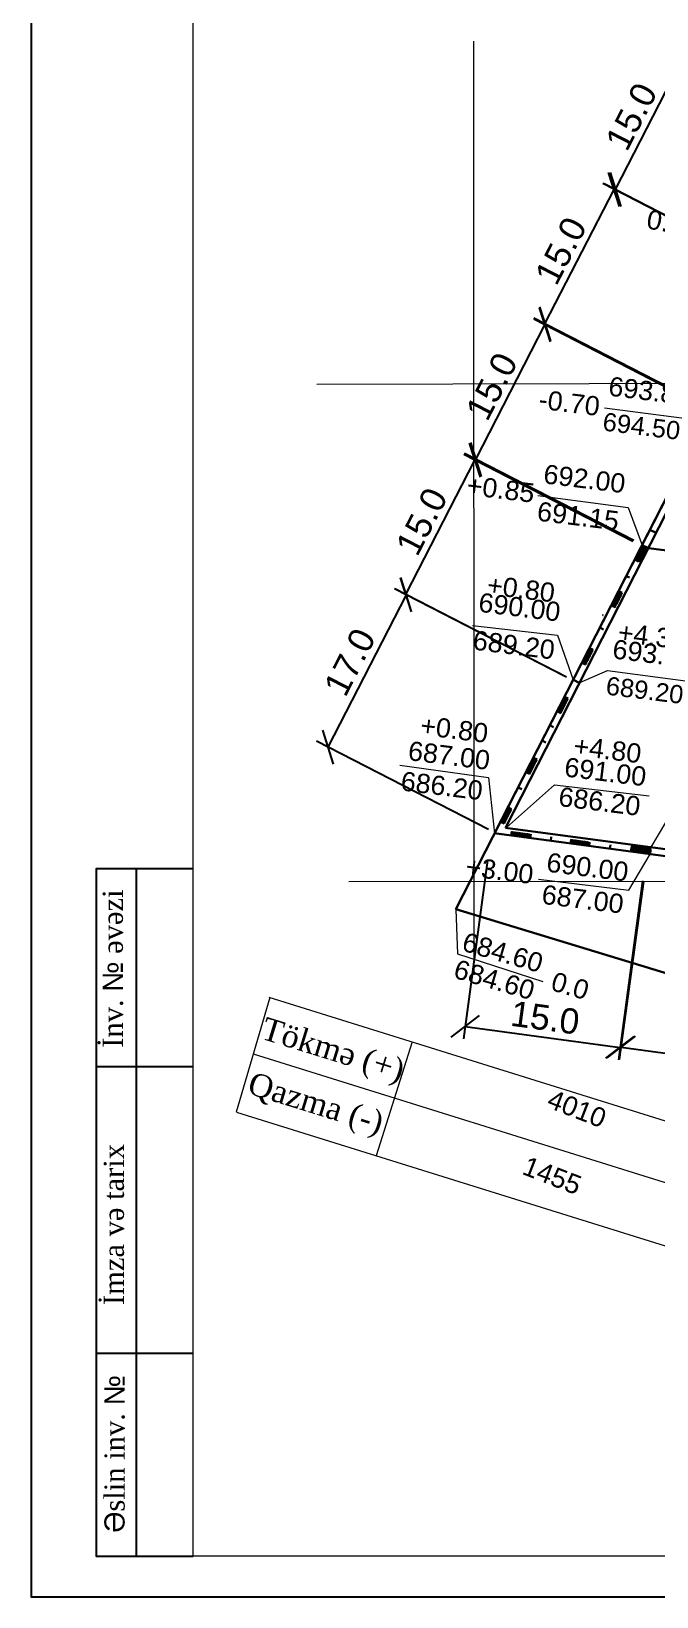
# Model space of a CAD drawing. Header units: feet. Extents: x 3381 to 1374491, y 675186 to 8751562.
# Drawn here: x 686433.5 to 686495.4, y 4374999.7 to 4375154.6 of the extents above; entities that cross this region are included whole.
import ezdxf

# ---------------------------------------------------------------- set-up
doc = ezdxf.new("R2010")
doc.units = ezdxf.units.FT
doc.header["$MEASUREMENT"] = 0
doc.header["$PDMODE"] = 34
doc.header["$PDSIZE"] = 0.01
doc.linetypes.add('DUZ', pattern=[0])
doc.layers.get('0').update_dxf_attribs({"linetype": 'CONTINUOUS'})
doc.layers.get('Defpoints').update_dxf_attribs({"linetype": 'CONTINUOUS'})
doc.layers.add('0_Point_Point', color=7, linetype='CONTINUOUS')
doc.layers.add('ramka', color=7, linetype='CONTINUOUS')
doc.layers.add('km setka', color=170, linetype='CONTINUOUS', lineweight=15)
doc.layers.add('rabit xt', color=7, linetype='CONTINUOUS', lineweight=13)
doc.styles.get("Standard").update_dxf_attribs({"font": 'arial.ttf', "height": 2.5})
doc.dimstyles.new('ISO-25', dxfattribs={"dimtxt": 2.5, "dimasz": 2.5, "dimexe": 1.25, "dimexo": 0.625, "dimtad": 1, "dimtxsty": 'Standard', "dimblk": 'OBLIQUE', "dimcen": 2.5, "dimadec": 0, "dimazin": 0, "dimtfac": 1, "dimtmove": 0, "dimatfit": 3, "dimldrblk": 'OBLIQUE', "dimfxl": 1, "dimarcsym": 0})

# ---------------------------------------------------------------- blocks, each defined once
blk = doc.blocks.new('_Oblique')
at = {"color": 0, "linetype": 'ByBlock', "lineweight": -2}
blk.add_line((-0.5, -0.5), (0.5, 0.5), dxfattribs=at)
blk = doc.blocks.new('*D152')
at = {"color": 0, "lineweight": -2, "transparency": 16777216}
for p, q in [((686478.7, 4375072.57), (686476.31, 4375054.87)), ((686494.04, 4375070.5), (686491.65, 4375052.8)), ((686476.48, 4375056.11), (686491.82, 4375054.04))]:
    blk.add_line(p, q, dxfattribs=at)
at = {"layer": 'Defpoints', "color": 0, "lineweight": 13, "transparency": 16777216}
for p in [(686478.78, 4375073.19), (686494.12, 4375071.12), (686491.82, 4375054.04)]:
    blk.add_point(p, dxfattribs=at)
at = {"color": 0, "lineweight": -2, "transparency": 16777216, "xscale": 2.5, "yscale": 2.5, "zscale": 2.5}
for p, rotation in [((686476.48, 4375056.11), 172.3216380040436), ((686491.82, 4375054.04), 352.3216380040436)]:
    blk.add_blockref('_Oblique', p, dxfattribs=dict(at, rotation=rotation))
at = {"color": 0, "lineweight": 13, "transparency": 16777216, "insert": (686484.4, 4375056.96), "char_height": 2.5, "width": 13.5334, "attachment_point": 5, "rotation": 352.3216}
blk.add_mtext('{\\fArial|b0|i0|c238|p34;15.0}', dxfattribs=at)
blk = doc.blocks.new('*D153')
at = {"color": 0, "lineweight": -2, "transparency": 16777216}
for p, q in [((686494.15, 4375070.44), (686491.74, 4375052.83)), ((686508.93, 4375068.42), (686506.52, 4375050.82)), ((686491.91, 4375054.07), (686506.69, 4375052.05))]:
    blk.add_line(p, q, dxfattribs=at)
at = {"layer": 'Defpoints', "color": 0, "lineweight": 13, "transparency": 16777216}
for p in [(686494.23, 4375071.06), (686509.01, 4375069.04), (686506.69, 4375052.05)]:
    blk.add_point(p, dxfattribs=at)
at = {"color": 0, "lineweight": -2, "transparency": 16777216, "xscale": 2.5, "yscale": 2.5, "zscale": 2.5}
for p, rotation in [((686491.91, 4375054.07), 172.2310397493569), ((686506.69, 4375052.05), 352.231039749357)]:
    blk.add_blockref('_Oblique', p, dxfattribs=dict(at, rotation=rotation))
at = {"color": 0, "lineweight": 13, "transparency": 16777216, "insert": (686499.56, 4375054.95), "char_height": 2.5, "width": 16.1954, "attachment_point": 5, "rotation": 352.231}
blk.add_mtext('{\\fArial|b0|i0|c238|p34;15.0}', dxfattribs=at)
blk = doc.blocks.new('*D159')
at = {"color": 0, "lineweight": -2, "transparency": 16777216}
for p, q in [((686491.36, 4375138.9), (686498.19, 4375152.19)), ((686513.84, 4375144.15), (686497.08, 4375152.76)), ((686507, 4375130.85), (686490.24, 4375139.47))]:
    blk.add_line(p, q, dxfattribs=at)
at = {"layer": 'Defpoints', "color": 0, "lineweight": 13, "transparency": 16777216}
for p in [(686498.19, 4375152.19), (686514.39, 4375143.86), (686507.55, 4375130.57)]:
    blk.add_point(p, dxfattribs=at)
at = {"color": 0, "lineweight": -2, "transparency": 16777216, "xscale": 2.5, "yscale": 2.5, "zscale": 2.5}
for p, rotation in [((686498.19, 4375152.19), 62.78477946189657), ((686491.36, 4375138.9), 242.7847794618966)]:
    blk.add_blockref('_Oblique', p, dxfattribs=dict(at, rotation=rotation))
at = {"color": 0, "lineweight": 13, "transparency": 16777216, "insert": (686492.94, 4375146.13), "char_height": 2.5, "attachment_point": 5, "rotation": 62.7848}
blk.add_mtext('{\\fArial|b0|i0|c238|p34;15.0}', dxfattribs=at)
blk = doc.blocks.new('*D160')
at = {"color": 0, "lineweight": -2, "transparency": 16777216}
for p, q in [((686484.38, 4375125.62), (686491.22, 4375138.92)), ((686506.86, 4375130.87), (686490.11, 4375139.49)), ((686500.03, 4375117.58), (686483.27, 4375126.19))]:
    blk.add_line(p, q, dxfattribs=at)
at = {"layer": 'Defpoints', "color": 0, "lineweight": 13, "transparency": 16777216}
for p in [(686491.22, 4375138.92), (686507.42, 4375130.59), (686500.58, 4375117.29)]:
    blk.add_point(p, dxfattribs=at)
at = {"color": 0, "lineweight": -2, "transparency": 16777216, "xscale": 2.5, "yscale": 2.5, "zscale": 2.5}
for p, rotation in [((686491.22, 4375138.92), 62.78477946189657), ((686484.38, 4375125.62), 242.7847794618966)]:
    blk.add_blockref('_Oblique', p, dxfattribs=dict(at, rotation=rotation))
at = {"color": 0, "lineweight": 13, "transparency": 16777216, "insert": (686485.96, 4375132.85), "char_height": 2.5, "attachment_point": 5, "rotation": 62.7848}
blk.add_mtext('{\\fArial|b0|i0|c238|p34;15.0}', dxfattribs=at)
blk = doc.blocks.new('*D161')
at = {"color": 0, "lineweight": -2, "transparency": 16777216}
for p, q in [((686477.54, 4375112.21), (686484.38, 4375125.51)), ((686500.02, 4375117.46), (686483.27, 4375126.08)), ((686493.19, 4375104.17), (686476.43, 4375112.78))]:
    blk.add_line(p, q, dxfattribs=at)
at = {"layer": 'Defpoints', "color": 0, "lineweight": 13, "transparency": 16777216}
for p in [(686484.38, 4375125.51), (686500.58, 4375117.18), (686493.74, 4375103.88)]:
    blk.add_point(p, dxfattribs=at)
at = {"color": 0, "lineweight": -2, "transparency": 16777216, "xscale": 2.5, "yscale": 2.5, "zscale": 2.5}
for p, rotation in [((686484.38, 4375125.51), 62.78477946189657), ((686477.54, 4375112.21), 242.7847794618966)]:
    blk.add_blockref('_Oblique', p, dxfattribs=dict(at, rotation=rotation))
at = {"color": 0, "lineweight": 13, "transparency": 16777216, "insert": (686479.12, 4375119.44), "char_height": 2.5, "attachment_point": 5, "rotation": 62.7848}
blk.add_mtext('{\\fArial|b0|i0|c238|p34;15.0}', dxfattribs=at)
blk = doc.blocks.new('*D162')
at = {"color": 0, "lineweight": -2, "transparency": 16777216}
for p, q in [((686493.09, 4375104.09), (686476.34, 4375112.71)), ((686470.61, 4375098.84), (686477.45, 4375112.14)), ((686486.25, 4375090.79), (686469.5, 4375099.41))]:
    blk.add_line(p, q, dxfattribs=at)
at = {"layer": 'Defpoints', "color": 0, "lineweight": 13, "transparency": 16777216}
for p in [(686477.45, 4375112.14), (686493.65, 4375103.81), (686486.81, 4375090.51)]:
    blk.add_point(p, dxfattribs=at)
at = {"color": 0, "lineweight": -2, "transparency": 16777216, "xscale": 2.5, "yscale": 2.5, "zscale": 2.5}
for p, rotation in [((686477.45, 4375112.14), 62.78477946189657), ((686470.61, 4375098.84), 242.7847794618966)]:
    blk.add_blockref('_Oblique', p, dxfattribs=dict(at, rotation=rotation))
at = {"color": 0, "lineweight": 13, "transparency": 16777216, "insert": (686472.19, 4375106.07), "char_height": 2.5, "attachment_point": 5, "rotation": 62.7848}
blk.add_mtext('{\\fArial|b0|i0|c238|p34;15.0}', dxfattribs=at)
blk = doc.blocks.new('*D163')
at = {"color": 0, "lineweight": -2, "transparency": 16777216}
for p, q in [((686470.63, 4375098.82), (686462.89, 4375083.75)), ((686486.52, 4375090.67), (686469.51, 4375099.39)), ((686478.79, 4375075.6), (686461.78, 4375084.32))]:
    blk.add_line(p, q, dxfattribs=at)
at = {"layer": 'Defpoints', "color": 0, "lineweight": 13, "transparency": 16777216}
for p in [(686487.08, 4375090.38), (686462.89, 4375083.75), (686479.34, 4375075.31)]:
    blk.add_point(p, dxfattribs=at)
at = {"color": 0, "lineweight": -2, "transparency": 16777216, "xscale": 2.5, "yscale": 2.5, "zscale": 2.5}
for p, rotation in [((686470.63, 4375098.82), 62.83965493682829), ((686462.89, 4375083.75), 242.8396549368283)]:
    blk.add_blockref('_Oblique', p, dxfattribs=dict(at, rotation=rotation))
at = {"color": 0, "lineweight": 13, "transparency": 16777216, "insert": (686465.07, 4375092.16), "char_height": 2.5, "attachment_point": 5, "rotation": 62.8397}
blk.add_mtext('{\\fArial|b0|i0|c238|p34;17.0}', dxfattribs=at)

msp = doc.modelspace()

# ---------------------------------------------------------------- hatches: boundary and pattern name
at = {"lineweight": 30}
h = msp.add_hatch(dxfattribs=at)
h.set_pattern_fill('ANSI31', color=256, scale=0.3)
h.set_pattern_definition([(45, (1381.926073, -996.512554), (-0.0265165042945, 0.0265165042945), [])])
edge = h.paths.add_edge_path()
edge.add_line((686493.993, 4375103.729), (686494.579, 4375103.45))
edge.add_line((686494.579, 4375103.45), (686493.852, 4375102.014))
edge.add_line((686493.852, 4375102.014), (686493.267, 4375102.31))
edge.add_line((686493.267, 4375102.31), (686493.985, 4375103.733))
h = msp.add_hatch(dxfattribs=at)
h.set_pattern_fill('ANSI31', color=256, scale=0.3)
h.set_pattern_definition([(45, (1379.618734, -1001.066887), (-0.0265165042945, 0.0265165042945), [])])
edge = h.paths.add_edge_path()
edge.add_line((686491.686, 4375099.175), (686492.048, 4375099.004))
edge.add_line((686492.048, 4375099.004), (686491.321, 4375097.585))
edge.add_line((686491.321, 4375097.585), (686490.959, 4375097.756))
edge.add_line((686490.959, 4375097.756), (686491.678, 4375099.179))
h = msp.add_hatch(dxfattribs=at)
h.set_pattern_fill('ANSI31', color=256, scale=0.3)
h.set_pattern_definition([(45, (1376.72093, -1006.706305), (-0.0265165042945, 0.0265165042945), [])])
edge = h.paths.add_edge_path()
edge.add_line((686488.788, 4375093.536), (686489.15, 4375093.365))
edge.add_line((686489.15, 4375093.365), (686488.423, 4375091.945))
edge.add_line((686488.423, 4375091.945), (686488.062, 4375092.116))
edge.add_line((686488.062, 4375092.116), (686488.78, 4375093.539))
h = msp.add_hatch(dxfattribs=at)
h.set_pattern_fill('ANSI31', color=256, scale=0.3)
h.set_pattern_definition([(45, (1374.245467, -1011.53274), (-0.0265165042945, 0.0265165042945), [])])
edge = h.paths.add_edge_path()
edge.add_line((686486.313, 4375088.709), (686486.674, 4375088.538))
edge.add_line((686486.674, 4375088.538), (686485.948, 4375087.119))
edge.add_line((686485.948, 4375087.119), (686485.586, 4375087.29))
edge.add_line((686485.586, 4375087.29), (686486.304, 4375088.713))
h = msp.add_hatch(dxfattribs=at)
h.set_pattern_fill('ANSI31', color=256, scale=0.3)
h.set_pattern_definition([(45, (1371.164756, -1017.559787), (-0.0265165042945, 0.0265165042945), [])])
edge = h.paths.add_edge_path()
edge.add_line((686483.232, 4375082.682), (686483.594, 4375082.511))
edge.add_line((686483.594, 4375082.511), (686482.867, 4375081.092))
edge.add_line((686482.867, 4375081.092), (686482.505, 4375081.263))
edge.add_line((686482.505, 4375081.263), (686483.224, 4375082.686))
h = msp.add_hatch(dxfattribs=at)
h.set_pattern_fill('ANSI31', color=256, scale=0.3)
h.set_pattern_definition([(45, (1368.649116, -1022.4637), (-0.0265165042945, 0.0265165042945), [])])
edge = h.paths.add_edge_path()
edge.add_line((686480.716, 4375077.778), (686481.078, 4375077.607))
edge.add_line((686481.078, 4375077.607), (686480.352, 4375076.188))
edge.add_line((686480.352, 4375076.188), (686479.99, 4375076.359))
edge.add_line((686479.99, 4375076.359), (686480.708, 4375077.782))
h = msp.add_hatch(dxfattribs=at)
h.set_pattern_fill('ANSI31', color=256, scale=0.3)
h.set_pattern_definition([(45, (1400.19458, -960.838317), (-0.0265165042945, 0.0265165042945), [])])
h.paths.add_polyline_path([(686481.1, 4375075.372), (686482.966, 4375075.122), (686482.911, 4375074.74), (686481.039, 4375074.996)])
h = msp.add_hatch(dxfattribs=at)
h.set_pattern_fill('ANSI31', color=256, scale=0.3)
h.set_pattern_definition([(45, (1406.034663, -961.656692), (-0.0265165042945, 0.0265165042945), [])])
h.paths.add_polyline_path([(686486.964, 4375074.592), (686488.802, 4375074.343), (686488.76, 4375073.962), (686486.914, 4375074.218)])
h = msp.add_hatch(dxfattribs=at)
h.set_pattern_fill('ANSI31', color=256, scale=0.3)
h.set_pattern_definition([(45, (1412.042986, -962.404668), (-0.0265165042945, 0.0265165042945), [])])
h.paths.add_polyline_path([(686492.976, 4375074.097), (686494.884, 4375073.832), (686494.76, 4375073.174), (686492.887, 4375073.429)])

# ---------------------------------------------------------------- linework, layer by layer
at = {"color": 7, "lineweight": 30}
for p, q in [((686494.615, 4375103.44), (686519.452, 4375100.183)), ((686480.477, 4375075.755), (686576.481, 4375063.02)), ((686479.37, 4375075.214), (686576.921, 4375062.246))]:
    msp.add_line(p, q, dxfattribs=at)
at = {"color": 7, "lineweight": 25, "ltscale": 15}
msp.add_line((686443.95, 4375003.691), (686443.95, 4375071.691), dxfattribs=at)
at = {"color": 7, "lineweight": 20, "ltscale": 0.2}
for p, q in [((686457.055, 4375059, 1011), (686581.383, 4375020.21, 1011)), ((686455.487, 4375053.402, 1011), (686561.517, 4375020.334, 1011)), ((686453.867, 4375047.628, 1011), (686577.83, 4375008.967, 1011))]:
    msp.add_line(p, q, dxfattribs=at)
at = {"color": 7, "linetype": 'DUZ', "lineweight": 25}
for p, q in [((686440.005, 4375052.14), (686449.605, 4375052.14)), ((686439.95, 4375023.787), (686449.55, 4375023.787))]:
    msp.add_line(p, q, dxfattribs=at)
for points in [[(686769.719, 4375237.415), (686433.541, 4375237.415), (686433.541, 4374999.689), (686769.719, 4374999.689), (686769.719, 4375237.415)], [(686449.55, 4375071.691), (686439.95, 4375071.691), (686439.95, 4375003.691), (686449.55, 4375003.691)]]:
    msp.add_lwpolyline(points, dxfattribs=at)
at = {"color": 7, "lineweight": 30}
for points in [[(686587.738, 4375125.69), (686600.113, 4375120.954), (686567.971, 4375039.594), (686475.565, 4375067.718), (686518.756, 4375152.091), (686587.738, 4375125.69)], [(686479.398, 4375075.205), (686514.45, 4375143.678)], [(686480.477, 4375075.755), (686514.796, 4375142.951)], [(686494.749, 4375105.235), (686495.375, 4375104.954)], [(686493.262, 4375102.298), (686493.624, 4375102.113)], [(686489.82, 4375095.576), (686490.182, 4375095.395)], [(686488.788, 4375093.54), (686489.151, 4375093.356)], [(686488.037, 4375092.086), (686488.38, 4375091.924)], [(686487.202, 4375090.4), (686487.772, 4375090.101)], [(686486.313, 4375088.722), (686486.676, 4375088.538)], [(686485.587, 4375087.29), (686485.949, 4375087.116)], [(686484.871, 4375085.905), (686485.234, 4375085.721)], [(686484.091, 4375084.382), (686484.454, 4375084.208)], [(686483.232, 4375082.695), (686483.595, 4375082.511)], [(686482.506, 4375081.263), (686482.868, 4375081.089)], [(686481.735, 4375079.763), (686482.089, 4375079.597)], [(686480.717, 4375077.791), (686481.079, 4375077.607)], [(686479.99, 4375076.359), (686480.353, 4375076.185)], [(686481.1, 4375075.373), (686481.039, 4375074.996)], [(686482.973, 4375075.126), (686482.916, 4375074.747)], [(686485.006, 4375074.851), (686484.963, 4375074.472)], [(686486.966, 4375074.591), (686486.912, 4375074.206)], [(686488.806, 4375074.341), (686488.763, 4375073.962)], [(686490.855, 4375074.08), (686490.8, 4375073.696)], [(686492.937, 4375073.804), (686492.895, 4375073.425)], [(686494.83, 4375073.561), (686494.779, 4375073.158)]]:
    msp.add_lwpolyline(points, dxfattribs=at)
at = {"color": 7, "lineweight": 18}
for points in [[(686490.281, 4375117.315), (686498.639, 4375116.217), (686500.82, 4375117.057)], [(686483.678, 4375108.625), (686492.622, 4375107.463), (686493.991, 4375103.732)], [(686477.198, 4375095.792), (686485.619, 4375094.805), (686487.165, 4375090.416)], [(686487.772, 4375090.101), (686490.562, 4375091.314), (686498.784, 4375090.239)], [(686470.011, 4375081.974), (686478.798, 4375080.73), (686479.397, 4375075.21)], [(686480.561, 4375075.805), (686485.328, 4375080.018), (686494.702, 4375078.913)], [(686494.884, 4375073.832), (686497.887, 4375078.905), (686506.923, 4375077.803)], [(686483.74, 4375070.692), (686492.678, 4375069.581), (686494.802, 4375073.161)], [(686475.572, 4375067.679), (686475.711, 4375063.293), (686484.187, 4375060.562)]]:
    msp.add_lwpolyline(points, dxfattribs=at)
at = {"color": 1, "lineweight": 30}
msp.add_lwpolyline([(686493.991, 4375103.732), (686494.579, 4375103.45)], dxfattribs=at)
at = {"color": 7, "lineweight": 30, "elevation": -690.696}
for points in [[(686492.41, 4375100.673), (686492.753, 4375100.511)], [(686491.674, 4375099.197), (686492.036, 4375099.017)], [(686490.955, 4375097.758), (686491.318, 4375097.574)], [(686488.057, 4375092.119), (686488.42, 4375091.934)]]:
    msp.add_lwpolyline(points, dxfattribs=at)
at = {"color": 7, "lineweight": 20, "ltscale": 0.2}
for points in [[(686457.154, 4375058.969), (686453.818, 4375047.638)], [(686471.244, 4375054.574), (686467.686, 4375043.318)]]:
    msp.add_lwpolyline(points, dxfattribs=at)
at = {"layer": '0_Point_Point', "lineweight": 30}
msp.add_point((686490.12, 4375096.799, 690.696), dxfattribs=at)
at = {"layer": 'km setka', "flags": 128}
for points in [[(686477.307, 4375153.595), (686477.33, 4375061.204)], [(686461.801, 4375119.666), (686636.992, 4375120.075)], [(686464.971, 4375070.437), (686619.063, 4375070.589)]]:
    msp.add_lwpolyline(points, dxfattribs=at)
at = {"layer": 'rabit xt', "color": 7, "lineweight": 20, "ltscale": 0.3}
msp.add_lwpolyline([(686433.541, 4375237.415), (686433.541, 4374999.689), (686769.719, 4374999.689)], dxfattribs=at)
msp.add_lwpolyline([(686449.55, 4375233.413), (686765.717, 4375233.413), (686765.717, 4375003.691), (686449.55, 4375003.691)], close=True, dxfattribs=at)

# ---------------------------------------------------------------- texts
at = {"lineweight": 9, "attachment_point": 1}
for s, insert, char_height, width, rotation in [('{\\fArial|b0|i0|c238|p34;0.0} ', (686494.664, 4375136.947), 1.9, 13.1245, 350.18013), ('{\\fArial|b0|i0|c238|p34;\\H0.72079x;693.80} ', (686490.821, 4375120.418), 2.63601, 11.57761, 352.95791), ('{\\fArial|b0|i0|c238|p34;\\H1.05556x;-0.70}', (686483.91, 4375119.127), 1.8, 11.57761, 352.95791), ('{\\fArial|b0|i0|c238|p34;694.50} ', (686490.237, 4375116.865), 1.8, 11.57761, 352.95791), ('{\\fArial|b0|i0|c238|p34;\\H0.72079x;692.00} ', (686484.386, 4375111.738), 2.63601, 11.57761, 352.95791), ('{\\fArial|b0|i0|c238|p34;\\H1.05556x;+0.85} ', (686476.787, 4375110.623), 1.8, 11.57761, 352.95791), ('{\\fArial|b0|i0|c238|p34;691.15} ', (686483.752, 4375108.046), 1.9, 11.57761, 352.95791), ('{\\fArial|b0|i0|c238|p34;\\H1.05556x;+0.80} ', (686478.8, 4375100.763), 1.8, 11.57761, 352.95791), ('{\\fArial|b0|i0|c238|p34;\\H0.72079x;690.00} ', (686477.956, 4375099.037), 2.63601, 11.57761, 352.95791), ('{\\fArial|b0|i0|c238|p34;\\H1.05556x;+4.30}', (686491.75, 4375096.083), 1.8, 11.57761, 352.95791), ('{\\fArial|b0|i0|c238|p34;\\H1.26667x;689.20} ', (686477.399, 4375095.289), 1.5, 11.57761, 352.95791), ('{\\fArial|b0|i0|c238|p34;\\H0.72079x;693.50} ', (686491.22, 4375094.418), 2.63601, 11.57761, 352.95791), ('{\\fArial|b0|i0|c238|p34;689.20} ', (686490.554, 4375090.74), 1.8, 11.57761, 352.95791), ('{\\fArial|b0|i0|c238|p34;\\H1.05556x;+0.80}', (686472.193, 4375086.862), 1.8, 11.57761, 352.95791), ('{\\fArial|b0|i0|c238|p34;687.00} ', (686470.986, 4375084.357), 1.9, 10.02883, 352.95791), ('{\\fArial|b0|i0|c238|p34;\\H1.05556x;+4.80}', (686487.36, 4375084.848), 1.8, 11.57761, 352.95791), ('{\\fArial|b0|i0|c238|p34;\\H0.8321x;691.00} ', (686486.452, 4375082.744), 2.28338, 10.02883, 352.95791), ('{\\fArial|b0|i0|c238|p34;\\H0.86364x;686.20} ', (686470.264, 4375081.36), 2.2, 13.1245, 352.95791), ('{\\fArial|b0|i0|c238|p34;\\H0.86364x;686.20} ', (686485.877, 4375079.816), 2.2, 13.1245, 352.95791), ('{\\fArial|b0|i0|c238|p34;\\H1.05556x;+3.00} ', (686476.675, 4375072.902), 1.8, 11.57761, 352.95791), ('{\\fArial|b0|i0|c238|p34;\\H0.8321x;690.00} ', (686484.688, 4375073.317), 2.28338, 10.02883, 352.95791), ('{\\fArial|b0|i0|c238|p34;687.00} ', (686484.213, 4375070.143), 1.9, 11.57761, 352.95791), ('{\\fArial|b0|i0|c238|p34;684.60} ', (686476.571, 4375065.472), 1.9, 13.1245, 343.87612), ('{\\fArial|b0|i0|c238|p34;684.60} ', (686475.739, 4375062.78), 1.9, 13.1245, 343.87612), ('{\\fArial|b0|i0|c238|p34;0.0} ', (686485.372, 4375061.555), 1.9, 13.1245, 343.87612), ('{\\fArial|b0|i0|c238|p34;\\H0.63583x;4010} ', (686485.145, 4375049.93, 1011), 2.98821, 13.1245, 338.80217), ('{\\fArial|b0|i0|c238|p34;\\H0.63583x;1455}', (686482.689, 4375043.314, 1011), 2.98821, 13.1245, 338.80217)]:
    msp.add_mtext(s, dxfattribs=dict(at, insert=insert, char_height=char_height, width=width, rotation=rotation))
at = {"color": 7, "lineweight": -2, "ltscale": 6, "char_height": 2, "attachment_point": 1, "rotation": 90}
for s, width, insert in [('{\\fTimes New Roman|b0|i0|c238|p18;İnv. }№{\\fTimes New Roman|b0|i0|c238|p18; əvəzi}', 4766.60181, (686440.608, 4375053.998)), ('{\\fTimes New Roman|b0|i0|c238|p18;İmza və tarix}', 4326.84802, (686440.711, 4375028.544)), ('Ə{\\fTimes New Roman|b0|i0|c238|p18;slin inv.} №', 4249.22977, (686440.776, 4375006.009))]:
    msp.add_mtext_dynamic_manual_height_columns(s, width=width, gutter_width=10, heights=[0], dxfattribs=dict(at, insert=insert))
at = {"layer": 'ramka', "color": 6, "lineweight": 13, "ltscale": 0.4, "char_height": 2.23606, "width": 79.89745, "attachment_point": 1, "rotation": 342.84476}
for s, insert in [('{\\fTimes New Roman|b0|i0|c238|p18;\\C7;Tökmə (+)}', (686456.801, 4375057.071, 1112.516)), ('{\\fTimes New Roman|b0|i0|c238|p18;\\C7;Qazma (-)}', (686455.465, 4375051.663, 1112.516))]:
    msp.add_mtext(s, dxfattribs=dict(at, insert=insert))

# ---------------------------------------------------------------- dimensions: what is measured, and where the dimension line sits
at = {"color": 7, "lineweight": 13}
for base, p1, p2, picture, middle in [((686498.193, 4375152.193), (686507.554, 4375130.566), (686514.392, 4375143.862), '*D159', (686494.627, 4375145.257)), ((686491.221, 4375138.919), (686500.581, 4375117.292), (686507.419, 4375130.588), '*D160', (686487.654, 4375131.983)), ((686484.381, 4375125.509), (686493.742, 4375103.882), (686500.58, 4375117.179), '*D161', (686480.814, 4375118.574)), ((686477.45, 4375112.136), (686486.81, 4375090.509), (686493.648, 4375103.806), '*D162', (686473.883, 4375105.201))]:
    dim = msp.add_linear_dim(base=base, p1=p1, p2=p2, angle=62.78478, text='{\\fArial|b0|i0|c238|p34;15.0}', dimstyle='ISO-25', dxfattribs=at)
    dim.commit()
    dim.dimension.update_dxf_attribs({"geometry": picture, "text_midpoint": middle, "dimtype": 161})
for p1, p2, distance, text, picture, middle in [((686487.075, 4375090.383), (686479.343, 4375075.313), -18.488, '{\\fArial|b0|i0|c238|p34;17.0}', '*D163', (686465.068, 4375092.155)), ((686478.779, 4375073.19), (686494.123, 4375071.122), -17.232, '{\\fArial|b0|i0|c238|p34;15.0}', '*D152', (686484.403, 4375056.962)), ((686494.231, 4375071.06), (686509.012, 4375069.043), -17.147, '{\\fArial|b0|i0|c238|p34;15.0}', '*D153', (686499.56, 4375054.946))]:
    dim = msp.add_aligned_dim(p1=p1, p2=p2, distance=distance, text=text, dimstyle='ISO-25', dxfattribs=at)
    dim.commit()
    dim.dimension.update_dxf_attribs({"geometry": picture, "text_midpoint": middle})

doc.saveas('drawing.dxf')
